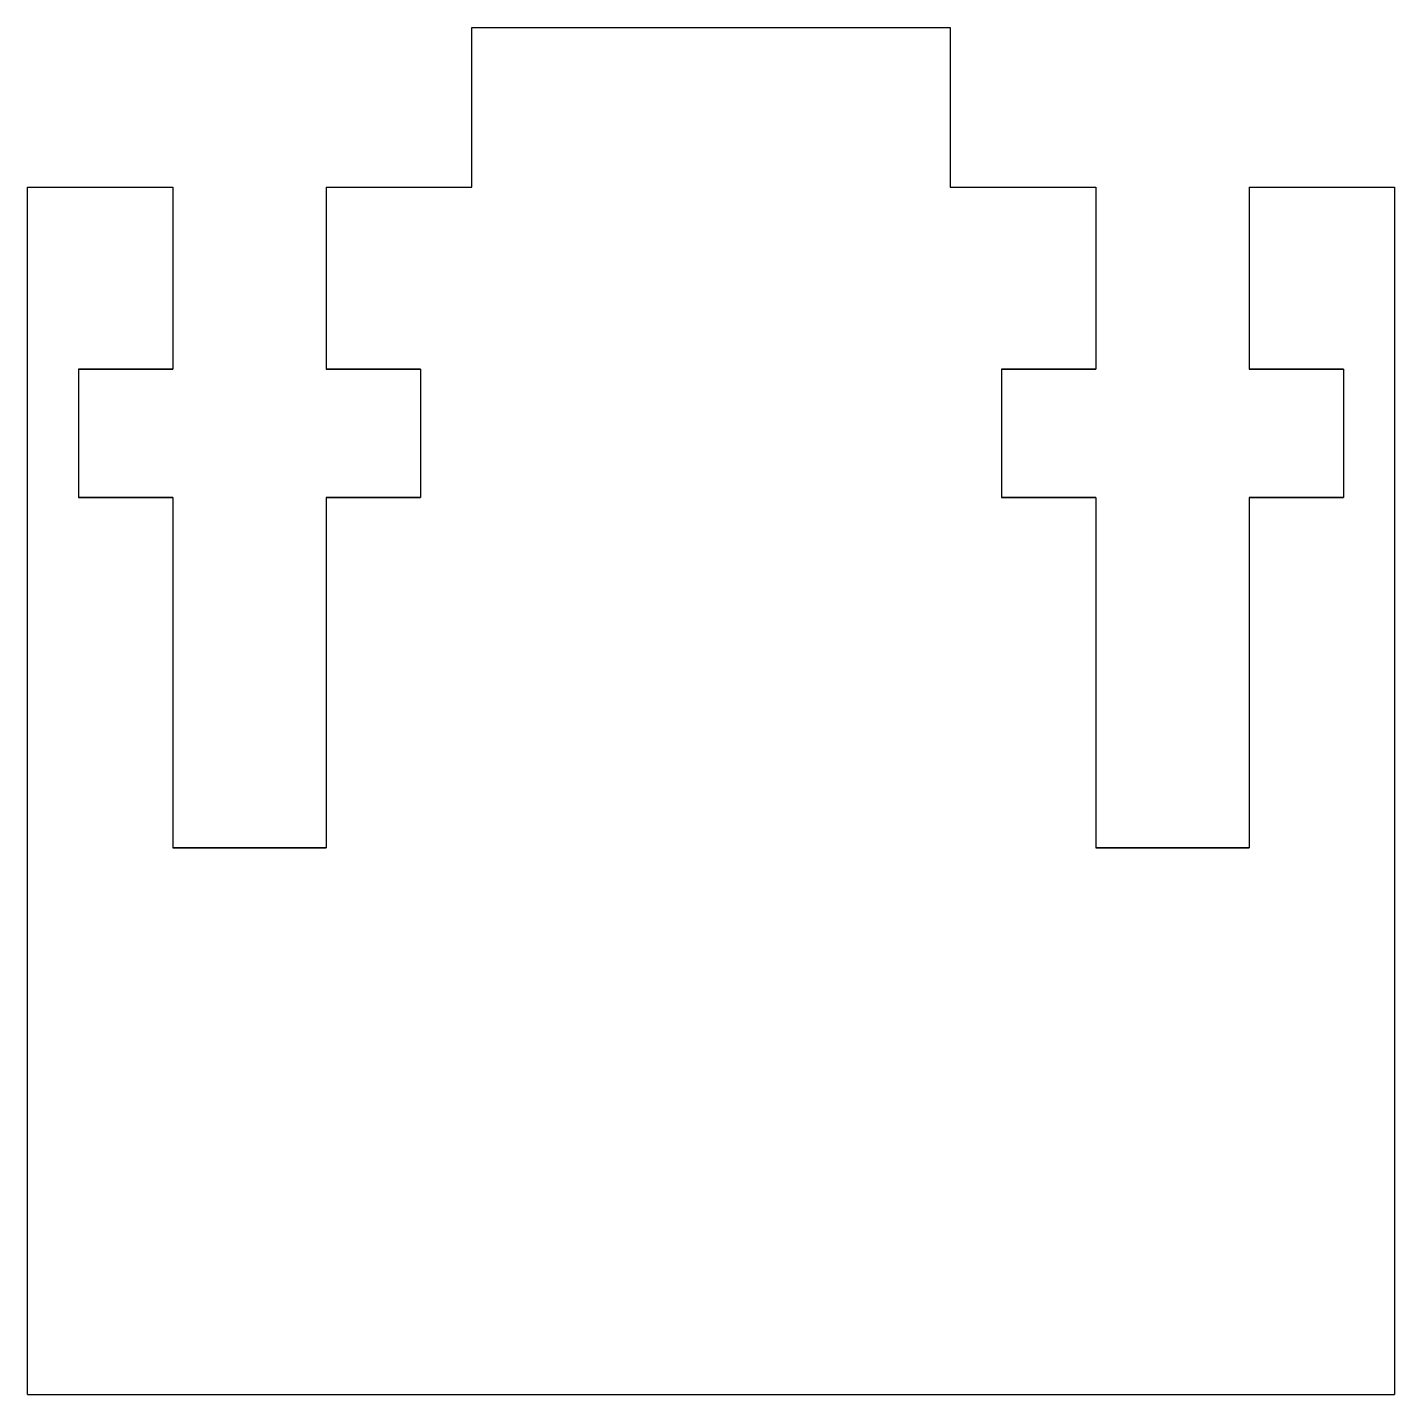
# Model space of a CAD drawing. Extents: x -0.5 to 0.5, y -0.5 to 0.5.
import ezdxf

# ---------------------------------------------------------------- set-up
doc = ezdxf.new("R2010")
doc.units = 0
doc.header["$MEASUREMENT"] = 0
doc.layers.add('MODELSKETCH_VISIBLE', color=7, linetype='CONTINUOUS')

msp = doc.modelspace()

# ---------------------------------------------------------------- linework, layer by layer
at = {"layer": 'MODELSKETCH_VISIBLE'}
for p, q in [((-0.175, 0.383), (-0.175, 0.5)), ((-0.175, 0.5), (0, 0.5)), ((0, 0.5), (0.175, 0.5)), ((0.175, 0.5), (0.175, 0.383)), ((-0.5, 0.383), (-0.3935, 0.383)), ((-0.5, -0.5), (-0.5, 0.383)), ((-0.3935, 0.383), (-0.3935, 0.25)), ((-0.3935, 0.383), (-0.3935, 0.25)), ((-0.2815, 0.383), (-0.175, 0.383)), ((-0.2815, 0.383), (-0.2815, 0.25)), ((-0.2815, 0.383), (-0.2815, 0.25)), ((0.175, 0.383), (0.2815, 0.383)), ((0.2815, 0.383), (0.2815, 0.25)), ((0.2815, 0.383), (0.2815, 0.25)), ((0.3935, 0.383), (0.3935, 0.25)), ((0.3935, 0.383), (0.3935, 0.25)), ((0.3935, 0.383), (0.5, 0.383)), ((0.5, 0.383), (0.5, -0.5)), ((-0.4625, 0.25), (-0.4625, 0.15625)), ((-0.3935, 0.25), (-0.4625, 0.25)), ((-0.4625, 0.25), (-0.4625, 0.15625)), ((-0.4625, 0.25), (-0.3935, 0.25)), ((-0.4625, 0.25), (-0.4625, 0.15625)), ((-0.4625, 0.25), (-0.3935, 0.25)), ((-0.3935, 0.25), (-0.4625, 0.25)), ((-0.4625, 0.25), (-0.4625, 0.15625)), ((-0.2815, 0.25), (-0.2125, 0.25)), ((-0.2125, 0.25), (-0.2815, 0.25)), ((-0.2125, 0.25), (-0.2125, 0.15625)), ((-0.2125, 0.25), (-0.2125, 0.15625)), ((0.2125, 0.25), (0.2125, 0.15625)), ((0.2815, 0.25), (0.2125, 0.25)), ((0.2125, 0.25), (0.2815, 0.25)), ((0.2125, 0.25), (0.2125, 0.15625)), ((0.3935, 0.25), (0.4625, 0.25)), ((0.4625, 0.25), (0.3935, 0.25)), ((0.3935, 0.25), (0.4625, 0.25)), ((0.4625, 0.25), (0.3935, 0.25)), ((0.4625, 0.25), (0.4625, 0.15625)), ((0.4625, 0.25), (0.4625, 0.15625)), ((0.4625, 0.25), (0.4625, 0.15625)), ((0.4625, 0.25), (0.4625, 0.15625)), ((-0.4625, 0.15625), (-0.3935, 0.15625)), ((-0.4625, 0.15625), (-0.3935, 0.15625)), ((-0.3935, 0.15625), (-0.4625, 0.15625)), ((-0.3935, 0.15625), (-0.4625, 0.15625)), ((-0.3935, 0.15625), (-0.3935, -0.1)), ((-0.3935, 0.15625), (-0.3935, -0.1)), ((-0.2815, 0.15625), (-0.2815, -0.1)), ((-0.2815, 0.15625), (-0.2125, 0.15625)), ((-0.2125, 0.15625), (-0.2815, 0.15625)), ((-0.2815, 0.15625), (-0.2815, -0.1)), ((0.2815, 0.15625), (0.2125, 0.15625)), ((0.2125, 0.15625), (0.2815, 0.15625)), ((0.2815, 0.15625), (0.2815, -0.1)), ((0.2815, 0.15625), (0.2815, -0.1)), ((0.3935, 0.15625), (0.3935, -0.1)), ((0.3935, 0.15625), (0.4625, 0.15625)), ((0.3935, 0.15625), (0.3935, -0.1)), ((0.4625, 0.15625), (0.3935, 0.15625)), ((0.4625, 0.15625), (0.3935, 0.15625)), ((0.3935, 0.15625), (0.4625, 0.15625)), ((-0.2815, -0.1), (-0.3935, -0.1)), ((-0.3935, -0.1), (-0.2815, -0.1)), ((0.2815, -0.1), (0.3935, -0.1)), ((0.3935, -0.1), (0.2815, -0.1)), ((-0.5, -0.5), (0.5, -0.5))]:
    msp.add_line(p, q, dxfattribs=at)

doc.saveas('drawing.dxf')
